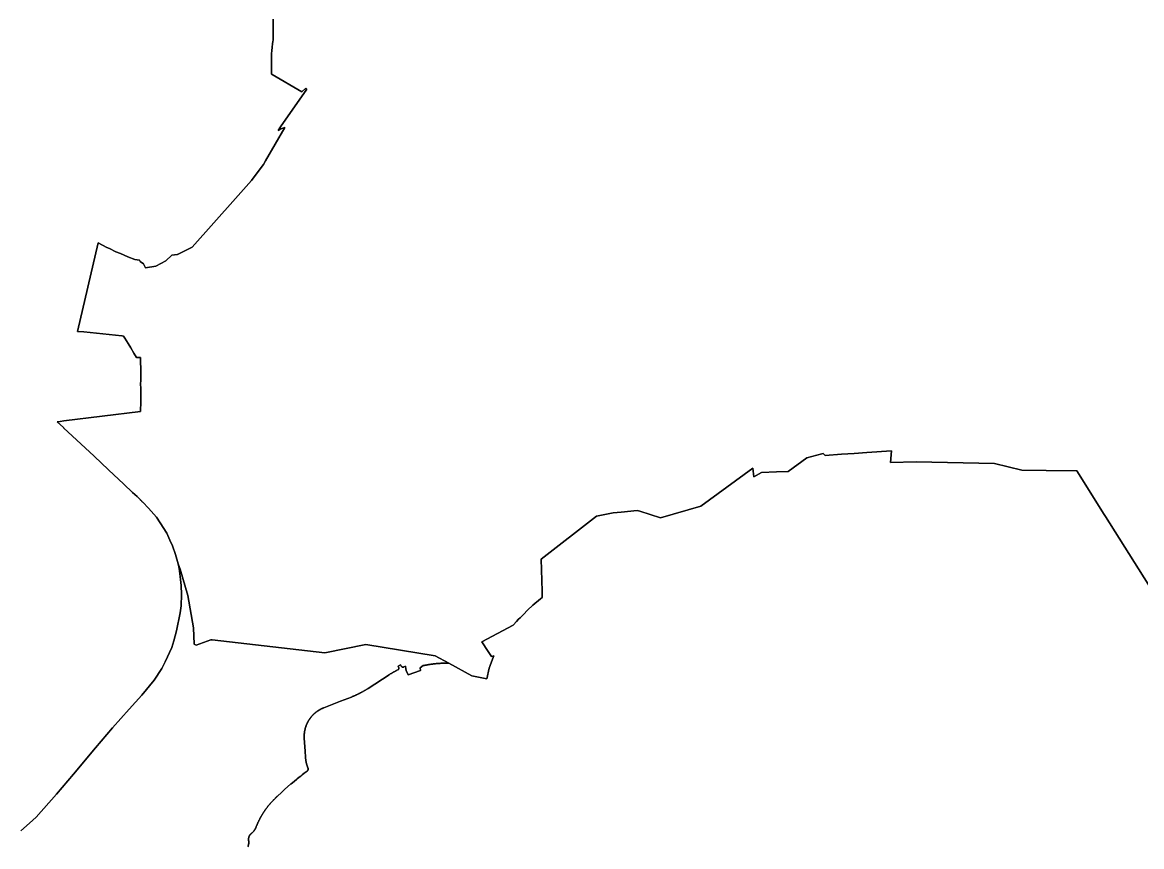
# Model space of a CAD drawing. Header units: inches. Extents: x 130170 to 284068, y 377793 to 804530.
# Drawn here: x 228463 to 231971, y 731527 to 734110 of the extents above; entities that cross this region are included whole.
import ezdxf

# ---------------------------------------------------------------- set-up
doc = ezdxf.new("R2010")
doc.units = ezdxf.units.IN
doc.header["$MEASUREMENT"] = 0
doc.layers.add('muni_il', color=7, linetype='Continuous')

msp = doc.modelspace()

# ---------------------------------------------------------------- linework, layer by layer
at = {"layer": 'muni_il'}
for points in [[(229248.3, 734119.9), (229248.4, 734108), (229248.5, 734102.1), (229248.8, 734085.6), (229248.7, 734068.8), (229248.6, 734060.3), (229248.6, 734054.6), (229248.1, 734050.8), (229246.9, 734042.9), (229246.1, 734032.7), (229244.1, 734021.4), (229243.9, 734012.3), (229243.5, 733988.3), (229243.6, 733968), (229243.8, 733948.4), (229246, 733947.1), (229338.4, 733892.3), (229351.1, 733904.1), (229354.6, 733901.4), (229271.9, 733782.9), (229264.2, 733771.6), (229273.3, 733776.4), (229285.8, 733781), (229225.2, 733676.2), (229218.7, 733664.8), (229189.5, 733626), (229180.9, 733615), (229130.5, 733558.2), (228994.5, 733405.8), (228948.5, 733382.9), (228948.2, 733382.8), (228930.8, 733380.3), (228912, 733362.6), (228880.7, 733346.6), (228848.8, 733340.7), (228842.1, 733353.7), (228832, 733360.9), (228829.5, 733364.6), (228815.6, 733367.3), (228792.9, 733375.6), (228769.8, 733385.5), (228755.9, 733391.4), (228735.8, 733401.1), (228727.1, 733405), (228700.5, 733418.8), (228635.6, 733141.9), (228655.2, 733139.9), (228774.4, 733127.9), (228775.6, 733127.8), (228780.1, 733127.3), (228784, 733120.9), (228794.5, 733104.3), (228802.6, 733090), (228812, 733073.1), (228820.1, 733059.9), (228833.4, 733060.1), (228833.1, 733043.9), (228833.5, 733026.8), (228833.6, 733014.8), (228833.5, 732992.9), (228833.3, 732972), (228833.6, 732967.7), (228833.6, 732953.9), (228833.6, 732933.9), (228833.6, 732914.5), (228833.3, 732897.8), (228833.2, 732890.6), (228592.9, 732861.2), (228592.8, 732861.2), (228580.6, 732859.7), (228571.5, 732858.7), (228591, 732840.4), (228592.9, 732838.7), (228632.1, 732802), (228687.6, 732750.3), (228732.9, 732707.6), (228780.3, 732663.2), (228808, 732636.4), (228822.4, 732624.1), (228832.1, 732614.4), (228833.4, 732613.1), (228834.7, 732611.8), (228836, 732610.5), (228837.3, 732609.1), (228838.5, 732607.8), (228839.8, 732606.5), (228858.4, 732587.7), (228882.7, 732559.9), (228894.7, 732542), (228915.6, 732509.6), (228925, 732487.4), (228933.5, 732469.5), (228942.9, 732443), (228951, 732413.5), (228953.9, 732398.2), (228957.4, 732373.6), (228960.6, 732345.7), (228961.8, 732316.8), (228959.9, 732282.1), (228956.9, 732259.8), (228946, 732202.9), (228937.5, 732172), (228930.7, 732151.2), (228910.6, 732105.9), (228899.4, 732085.3), (228875.9, 732048.4), (228837.2, 732001.5), (228797, 731958.3), (228745.5, 731899.5), (228692.1, 731836.7), (228622.5, 731753.9), (228569.5, 731691.1), (228505.8, 731619), (228485.1, 731600.2), (228457.9, 731576.5)], [(232052.2, 732253.9), (231858.2, 732561.5), (231854.1, 732568.2), (231767.9, 732705.1), (231672.2, 732705.7), (231596.2, 732706.5), (231510, 732728), (231264.2, 732732.5), (231184.2, 732730.9), (231187.7, 732767.1), (231109.4, 732761.8), (231070.1, 732759.3), (231030.4, 732756.7), (230979.3, 732752.8), (230972.9, 732758.9), (230968.3, 732757.7), (230922.3, 732746), (230922, 732745.2), (230862.9, 732702.4), (230827.1, 732701.2), (230779.7, 732699.8), (230755.3, 732685.7), (230752.5, 732713.5), (230589.3, 732593.6), (230462.6, 732557.4), (230398.5, 732578.4), (230390.1, 732580.2), (230340.1, 732575.5), (230314.2, 732573.2), (230262.2, 732562.3), (230088.6, 732428), (230092.5, 732327.7), (230091.7, 732308), (230086.8, 732304), (230063.3, 732283.3), (230046.5, 732267.7), (230033.2, 732254.9), (230022.6, 732244.1), (230018.1, 732239.5), (230011.4, 732232.5), (230001, 732221), (229903.1, 732168.6), (229923.2, 732138.2), (229932.8, 732122.9), (229940.6, 732125.1), (229936.2, 732114.4), (229928.8, 732094.4), (229926, 732085.8), (229918.2, 732053), (229871.5, 732062.7), (229871.5, 732062.7), (229799.6, 732102), (229757.1, 732125.3), (229539.4, 732160.7), (229410.3, 732134.5), (229057.9, 732174.6), (229053.1, 732175.5), (229007.1, 732158.6), (229001.5, 732161.2), (228999, 732212.3), (228981.8, 732313.8), (228957, 732396.6), (228951, 732413.5), (228942.9, 732443), (228933.5, 732469.5), (228925, 732487.4), (228915.6, 732509.6), (228894.7, 732542), (228882.7, 732559.9), (228858.4, 732587.7), (228839.8, 732606.5), (228838.5, 732607.8), (228837.3, 732609.1), (228836, 732610.5), (228834.7, 732611.8), (228833.4, 732613.1), (228832.1, 732614.4), (228822.4, 732624.1), (228808, 732636.4), (228780.3, 732663.2), (228732.9, 732707.6), (228687.6, 732750.3), (228632.1, 732802), (228592.9, 732838.7), (228591, 732840.4), (228571.5, 732858.7), (228580.6, 732859.7), (228592.8, 732861.2), (228592.9, 732861.2), (228833.2, 732890.6), (228833.3, 732897.8), (228833.6, 732914.5), (228833.6, 732933.9), (228833.6, 732953.9), (228833.6, 732967.7), (228833.3, 732972), (228833.5, 732992.9), (228833.6, 733014.8), (228833.5, 733026.8), (228833.1, 733043.9), (228833.4, 733060.1), (228820.1, 733059.9), (228812, 733073.1), (228802.6, 733090), (228794.5, 733104.3), (228784, 733120.9), (228780.1, 733127.3), (228775.6, 733127.8), (228774.4, 733127.9), (228655.2, 733139.9), (228635.6, 733141.9), (228700.5, 733418.8), (228727.1, 733405), (228735.8, 733401.1), (228755.9, 733391.4), (228769.8, 733385.5), (228792.9, 733375.6), (228815.6, 733367.3), (228829.5, 733364.6), (228832, 733360.9), (228842.1, 733353.7), (228848.8, 733340.7), (228880.7, 733346.6), (228912, 733362.6), (228930.8, 733380.3), (228948.2, 733382.8), (228948.5, 733382.9), (228994.5, 733405.8), (229130.5, 733558.2), (229180.9, 733615), (229189.5, 733626), (229218.7, 733664.8), (229225.2, 733676.2), (229285.8, 733781), (229273.3, 733776.4), (229264.2, 733771.6), (229271.9, 733782.9), (229354.6, 733901.4), (229351.1, 733904.1), (229338.4, 733892.3), (229246, 733947.1), (229243.8, 733948.4), (229243.6, 733968), (229243.5, 733988.3), (229243.9, 734012.3), (229244.1, 734021.4), (229246.1, 734032.7), (229246.9, 734042.9), (229248.1, 734050.8), (229248.6, 734054.6), (229248.6, 734060.3), (229248.7, 734068.8), (229248.8, 734085.6), (229248.5, 734102.1), (229248.4, 734108), (229248.3, 734119.9)], [(229169.6, 731526.2), (229170, 731527.7), (229170.5, 731529.2), (229170.9, 731530.7), (229171, 731531.2), (229171.2, 731531.7), (229171.3, 731532.2), (229171.4, 731532.7), (229171.5, 731533.2), (229171.6, 731533.7), (229171.7, 731534.2), (229171.8, 731534.7), (229171.9, 731535.2), (229172, 731535.7), (229172, 731536.2), (229172.1, 731536.7), (229172.1, 731537.2), (229172.2, 731537.8), (229172.2, 731538.3), (229172.3, 731538.8), (229172.3, 731539.3), (229172.3, 731539.8), (229172.3, 731540.3), (229172.3, 731540.8), (229172.3, 731541.4), (229172.3, 731541.9), (229172.2, 731542.4), (229172.2, 731542.9), (229172.2, 731543.4), (229172.1, 731543.9), (229172.1, 731544.4), (229172, 731545), (229171.9, 731545.5), (229171.9, 731546), (229171.8, 731546.4), (229171.7, 731546.8), (229171.7, 731547.3), (229171.7, 731547.7), (229171.6, 731548.1), (229171.6, 731548.6), (229171.6, 731549), (229171.6, 731549.4), (229171.6, 731549.9), (229171.6, 731550.3), (229171.6, 731550.7), (229171.6, 731551.2), (229171.6, 731551.6), (229171.7, 731552), (229171.7, 731552.5), (229171.8, 731552.9), (229171.8, 731553.3), (229171.9, 731553.7), (229172, 731554.2), (229172.1, 731554.6), (229172.2, 731555), (229172.3, 731555.4), (229172.4, 731555.9), (229172.5, 731556.3), (229172.6, 731556.7), (229172.7, 731557.1), (229172.9, 731557.5), (229173, 731557.9), (229173.2, 731558.3), (229173.3, 731558.7), (229173.5, 731559.1), (229173.7, 731559.5), (229173.8, 731559.9), (229174, 731560.3), (229174.2, 731560.7), (229174.4, 731561.1), (229174.6, 731561.5), (229174.8, 731561.8), (229175.1, 731562.2), (229175.3, 731562.6), (229175.5, 731562.9), (229175.8, 731563.3), (229176, 731563.7), (229176.3, 731564), (229176.5, 731564.4), (229176.8, 731564.7), (229177.1, 731565), (229177.4, 731565.4), (229177.6, 731565.7), (229177.9, 731566), (229178.2, 731566.3), (229178.5, 731566.6), (229178.8, 731566.9), (229179.2, 731567.2), (229179.5, 731567.5), (229179.8, 731567.8), (229180.1, 731568.1), (229180.5, 731568.4), (229180.8, 731568.7), (229181.2, 731568.9), (229181.6, 731569.3), (229182, 731569.6), (229182.5, 731570), (229182.9, 731570.3), (229183.3, 731570.7), (229183.7, 731571), (229184.2, 731571.4), (229184.6, 731571.8), (229185, 731572.2), (229185.4, 731572.6), (229185.8, 731573), (229186.2, 731573.4), (229186.5, 731573.8), (229186.9, 731574.2), (229187.3, 731574.6), (229187.7, 731575), (229188, 731575.5), (229188.4, 731575.9), (229188.7, 731576.4), (229189.1, 731576.8), (229189.4, 731577.2), (229189.7, 731577.7), (229190, 731578.2), (229190.3, 731578.6), (229190.7, 731579.1), (229191, 731579.6), (229191.3, 731580), (229191.5, 731580.5), (229191.8, 731581), (229192.1, 731581.5), (229192.4, 731582), (229192.6, 731582.5), (229192.9, 731583), (229193.1, 731583.5), (229193.4, 731584), (229193.6, 731584.5), (229193.8, 731585), (229194.1, 731585.5), (229194.3, 731586), (229194.5, 731586.5), (229195, 731587.8), (229195.5, 731589.1), (229196, 731590.4), (229196.5, 731591.7), (229197.1, 731593), (229197.6, 731594.3), (229198.2, 731595.6), (229198.7, 731596.9), (229199.3, 731598.3), (229199.9, 731599.6), (229200.5, 731600.9), (229201.1, 731602.2), (229201.7, 731603.5), (229202.3, 731604.8), (229202.9, 731606.1), (229203.5, 731607.4), (229204.2, 731608.7), (229204.8, 731610), (229205.5, 731611.2), (229206.1, 731612.5), (229206.8, 731613.8), (229207.5, 731615.1), (229208.1, 731616.3), (229208.8, 731617.6), (229209.5, 731618.9), (229210.2, 731620.1), (229210.9, 731621.4), (229211.6, 731622.6), (229212.4, 731623.9), (229213.1, 731625.1), (229213.8, 731626.3), (229214.6, 731627.6), (229215.3, 731628.8), (229216.1, 731630), (229216.8, 731631.2), (229217.6, 731632.4), (229218.4, 731633.7), (229219.1, 731634.9), (229219.9, 731636.1), (229220.7, 731637.3), (229221.5, 731638.5), (229222.3, 731639.6), (229223.1, 731640.8), (229224, 731642), (229224.8, 731643.2), (229225.6, 731644.4), (229226.5, 731645.5), (229227.3, 731646.7), (229228.2, 731647.8), (229229, 731649), (229229.9, 731650.1), (229230.8, 731651.3), (229231.6, 731652.4), (229232.5, 731653.6), (229233.4, 731654.7), (229234.3, 731655.8), (229235.2, 731656.9), (229236.1, 731658), (229237.1, 731659.1), (229238, 731660.2), (229238.9, 731661.3), (229239.8, 731662.4), (229240.8, 731663.5), (229241.7, 731664.6), (229242.7, 731665.7), (229243.6, 731666.8), (229244.6, 731667.8), (229245.6, 731668.9), (229246.5, 731669.9), (229247.5, 731671), (229248.5, 731672), (229249.5, 731673.1), (229250.5, 731674.1), (229251.5, 731675.1), (229252.5, 731676.1), (229253.5, 731677.2), (229254.6, 731678.2), (229255.6, 731679.2), (229256.6, 731680.2), (229257.7, 731681.2), (229258.7, 731682.2), (229259.8, 731683.1), (229260.8, 731684.1), (229261.9, 731685.1), (229263, 731686.1), (229273.8, 731695.8), (229285.8, 731706.6), (229303.5, 731722.2), (229305.1, 731723.6), (229309.3, 731727.2), (229321.7, 731737.5), (229323.9, 731739.3), (229330.4, 731744.4), (229335.1, 731748.2), (229339.9, 731752), (229346.2, 731757), (229355.3, 731763.9), (229355.5, 731764.1), (229355.7, 731764.2), (229355.9, 731764.4), (229356.1, 731764.6), (229356.2, 731764.7), (229356.4, 731764.9), (229356.6, 731765.1), (229356.7, 731765.3), (229356.9, 731765.5), (229357, 731765.7), (229357.2, 731765.9), (229357.3, 731766.1), (229357.4, 731766.3), (229357.6, 731766.5), (229357.7, 731766.8), (229357.8, 731767), (229357.9, 731767.2), (229358, 731767.5), (229358.1, 731767.7), (229358.1, 731767.9), (229358.2, 731768.2), (229358.3, 731768.4), (229358.3, 731768.7), (229358.4, 731768.9), (229358.4, 731769.2), (229358.4, 731769.4), (229358.5, 731769.6), (229358.5, 731769.9), (229358.5, 731770.1), (229358.5, 731770.4), (229358.5, 731770.6), (229358.5, 731770.9), (229358.4, 731771.1), (229358.4, 731771.4), (229358.4, 731771.6), (229358.3, 731771.9), (229358.3, 731772.1), (229358.2, 731772.4), (229358.2, 731772.6), (229358.1, 731772.9), (229358, 731773.1), (229357.9, 731773.3), (229357.6, 731774.2), (229357.2, 731775), (229356.9, 731775.9), (229356.6, 731776.7), (229356.3, 731777.6), (229356, 731778.5), (229355.7, 731779.3), (229355.4, 731780.2), (229355.1, 731781.1), (229354.8, 731782), (229354.5, 731782.8), (229354.3, 731783.7), (229354, 731784.6), (229353.8, 731785.5), (229353.5, 731786.4), (229353.3, 731787.3), (229353.1, 731788.2), (229352.9, 731789), (229352.6, 731789.9), (229352.4, 731790.8), (229352.2, 731791.7), (229352.1, 731792.6), (229351.9, 731793.5), (229351.7, 731794.4), (229351.5, 731795.3), (229351.4, 731796.2), (229351.2, 731797.1), (229351.1, 731798.1), (229351, 731799), (229350.8, 731799.9), (229350.7, 731800.8), (229350.6, 731801.7), (229350.5, 731802.6), (229350.4, 731803.5), (229350.3, 731804.4), (229350.3, 731805.4), (229350.2, 731806.3), (229350.1, 731807.2), (229348.9, 731826.1), (229346.3, 731866.4), (229346.3, 731867.2), (229346.2, 731868.1), (229346.2, 731869), (229346.2, 731869.8), (229346.1, 731870.7), (229346.1, 731871.6), (229346.1, 731872.5), (229346.1, 731873.3), (229346.1, 731874.2), (229346.2, 731875.1), (229346.2, 731875.9), (229346.2, 731876.8), (229346.3, 731877.7), (229346.3, 731878.6), (229346.4, 731879.4), (229346.4, 731880.3), (229346.5, 731881.2), (229346.6, 731882), (229346.7, 731882.9), (229346.8, 731883.8), (229346.9, 731884.6), (229347, 731885.5), (229347.1, 731886.4), (229347.3, 731887.2), (229347.4, 731888.1), (229347.5, 731888.9), (229347.7, 731889.8), (229347.9, 731890.7), (229348, 731891.5), (229348.2, 731892.4), (229348.4, 731893.2), (229348.6, 731894.1), (229348.8, 731894.9), (229349, 731895.8), (229349.2, 731896.6), (229349.4, 731897.5), (229349.6, 731898.3), (229349.9, 731899.1), (229350.1, 731900), (229350.4, 731900.8), (229350.6, 731901.6), (229350.9, 731902.5), (229351.2, 731903.3), (229351.5, 731904.1), (229351.8, 731904.9), (229352.1, 731905.8), (229352.4, 731906.6), (229352.7, 731907.4), (229353, 731908.2), (229353.3, 731909), (229353.7, 731909.8), (229354, 731910.6), (229354.4, 731911.4), (229354.7, 731912.2), (229355.1, 731913), (229355.4, 731913.8), (229355.8, 731914.6), (229356.2, 731915.4), (229356.6, 731916.1), (229357, 731916.9), (229357.4, 731917.7), (229357.8, 731918.4), (229358.2, 731919.2), (229358.7, 731920), (229359.1, 731920.7), (229359.5, 731921.5), (229360, 731922.2), (229360.4, 731923), (229360.9, 731923.7), (229361.4, 731924.4), (229361.8, 731925.2), (229362.3, 731925.9), (229362.8, 731926.6), (229363.3, 731927.3), (229363.8, 731928.1), (229364.3, 731928.8), (229364.8, 731929.5), (229365.4, 731930.2), (229365.9, 731930.9), (229366.4, 731931.6), (229367, 731932.2), (229367.5, 731932.9), (229368.1, 731933.6), (229368.6, 731934.3), (229369.2, 731934.9), (229369.7, 731935.6), (229370.3, 731936.2), (229370.9, 731936.9), (229371.5, 731937.5), (229372.1, 731938.2), (229372.7, 731938.8), (229373.3, 731939.4), (229373.9, 731940.1), (229374.5, 731940.7), (229375.1, 731941.3), (229375.8, 731941.9), (229376.4, 731942.5), (229377, 731943.1), (229377.7, 731943.7), (229378.3, 731944.3), (229379, 731944.8), (229379.6, 731945.4), (229380.3, 731946), (229381, 731946.5), (229381.6, 731947.1), (229382.3, 731947.6), (229383, 731948.2), (229383.7, 731948.7), (229384.4, 731949.2), (229385.1, 731949.7), (229385.8, 731950.3), (229386.5, 731950.8), (229387.2, 731951.3), (229387.9, 731951.8), (229388.7, 731952.3), (229389.4, 731952.7), (229390.1, 731953.2), (229390.8, 731953.7), (229391.6, 731954.1), (229392.3, 731954.6), (229393.1, 731955), (229393.8, 731955.5), (229394.6, 731955.9), (229395.3, 731956.4), (229396.1, 731956.8), (229396.9, 731957.2), (229397.6, 731957.6), (229398.4, 731958), (229399.2, 731958.4), (229400, 731958.8), (229400.8, 731959.2), (229401.5, 731959.5), (229402.3, 731959.9), (229403.1, 731960.2), (229403.9, 731960.6), (229404.7, 731960.9), (229405.5, 731961.3), (229406.3, 731961.6), (229407.2, 731961.9), (229459.4, 731982.4), (229494.1, 731995.9), (229495.5, 731996.5), (229496.9, 731997.1), (229498.3, 731997.6), (229499.8, 731998.2), (229501.2, 731998.8), (229502.6, 731999.4), (229504, 732000), (229505.4, 732000.6), (229506.7, 732001.2), (229508.1, 732001.8), (229509.5, 732002.5), (229510.9, 732003.1), (229512.3, 732003.8), (229513.7, 732004.4), (229515, 732005.1), (229516.4, 732005.7), (229517.8, 732006.4), (229519.1, 732007.1), (229520.5, 732007.8), (229521.8, 732008.5), (229523.2, 732009.2), (229524.5, 732009.9), (229525.9, 732010.6), (229527.2, 732011.3), (229528.5, 732012.1), (229529.9, 732012.8), (229531.2, 732013.5), (229532.5, 732014.3), (229533.8, 732015), (229535.2, 732015.8), (229536.5, 732016.6), (229537.8, 732017.4), (229539.1, 732018.1), (229540.4, 732018.9), (229541.7, 732019.7), (229543, 732020.5), (229544.3, 732021.4), (229545.5, 732022.2), (229546.8, 732023), (229612.6, 732065.8), (229613.7, 732066.6), (229614.8, 732067.3), (229616, 732068), (229617.1, 732068.7), (229618.2, 732069.4), (229619.3, 732070), (229620.5, 732070.7), (229621.6, 732071.4), (229622.7, 732072.1), (229623.9, 732072.7), (229625, 732073.4), (229626.2, 732074), (229627.3, 732074.7), (229628.5, 732075.3), (229629.7, 732075.9), (229630.8, 732076.5), (229632, 732077.1), (229633.2, 732077.7), (229634.3, 732078.3), (229635.5, 732078.9), (229636.7, 732079.5), (229639.5, 732080.9), (229639.7, 732081), (229639.9, 732081.1), (229640.1, 732081.2), (229640.2, 732081.3), (229640.4, 732081.4), (229640.6, 732081.6), (229640.7, 732081.7), (229640.9, 732081.8), (229641.1, 732082), (229641.2, 732082.1), (229641.4, 732082.3), (229641.5, 732082.5), (229641.6, 732082.6), (229641.8, 732082.8), (229641.9, 732083), (229642, 732083.2), (229642.1, 732083.3), (229642.2, 732083.5), (229642.3, 732083.7), (229642.4, 732083.9), (229642.5, 732084.1), (229642.5, 732084.3), (229642.6, 732084.5), (229642.7, 732084.7), (229642.7, 732084.9), (229642.8, 732085.2), (229642.8, 732085.4), (229642.8, 732085.6), (229642.8, 732085.8), (229642.9, 732086), (229642.9, 732086.2), (229642.9, 732086.4), (229642.8, 732086.6), (229642.8, 732086.9), (229642.8, 732087.1), (229642.8, 732087.3), (229642.7, 732087.5), (229642.7, 732087.7), (229642.6, 732087.9), (229642.6, 732088.1), (229642.5, 732088.3), (229642.4, 732088.5), (229642.3, 732088.7), (229642.2, 732088.9), (229640.3, 732092.9), (229648.3, 732096.9), (229650.3, 732092.9), (229650.4, 732092.7), (229650.5, 732092.5), (229650.6, 732092.3), (229650.8, 732092.1), (229650.9, 732092), (229651, 732091.8), (229651.1, 732091.6), (229651.3, 732091.5), (229651.4, 732091.3), (229651.6, 732091.2), (229651.7, 732091), (229651.9, 732090.9), (229652.1, 732090.7), (229652.3, 732090.6), (229652.4, 732090.5), (229652.6, 732090.4), (229652.8, 732090.3), (229653, 732090.2), (229653.2, 732090.1), (229653.4, 732090), (229653.6, 732089.9), (229653.8, 732089.8), (229654, 732089.8), (229654.2, 732089.7), (229654.4, 732089.7), (229654.6, 732089.6), (229654.8, 732089.6), (229655, 732089.5), (229655.2, 732089.5), (229655.4, 732089.5), (229655.7, 732089.5), (229655.9, 732089.5), (229656.1, 732089.5), (229656.3, 732089.5), (229656.5, 732089.6), (229656.7, 732089.6), (229656.9, 732089.6), (229657.1, 732089.7), (229657.4, 732089.7), (229657.6, 732089.8), (229657.8, 732089.9), (229658, 732089.9), (229658.2, 732090), (229658.4, 732090.1), (229663.3, 732092.5), (229664.7, 732084.3), (229665.6, 732079.2), (229671.9, 732065.8), (229710.4, 732079.2), (229710.1, 732087), (229719.5, 732094.2), (229721.1, 732094.6), (229722.8, 732094.9), (229724.4, 732095.2), (229726, 732095.5), (229727.7, 732095.9), (229729.3, 732096.2), (229731, 732096.5), (229732.7, 732096.8), (229734.3, 732097), (229736, 732097.3), (229737.6, 732097.6), (229739.3, 732097.8), (229740.9, 732098.1), (229742.6, 732098.3), (229744.3, 732098.6), (229745.9, 732098.8), (229747.6, 732099), (229749.3, 732099.2), (229750.9, 732099.5), (229752.6, 732099.7), (229754.3, 732099.8), (229755.9, 732100), (229757.6, 732100.2), (229759.3, 732100.4), (229761, 732100.5), (229762.6, 732100.7), (229764.3, 732100.8), (229766, 732101), (229767.7, 732101.1), (229769.4, 732101.2), (229771, 732101.3), (229772.7, 732101.4), (229774.4, 732101.5), (229776.1, 732101.6), (229777.8, 732101.7), (229779.4, 732101.8), (229781.1, 732101.8), (229782.8, 732101.9), (229784.5, 732101.9), (229786.2, 732102), (229787.8, 732102), (229789.5, 732102), (229791.2, 732102.1), (229792.9, 732102.1), (229794.6, 732102.1), (229796.3, 732102.1), (229797.9, 732102.1), (229799.6, 732102), (229871.5, 732062.7), (229871.5, 732062.7), (229918.2, 732053), (229926, 732085.8), (229928.8, 732094.4), (229936.2, 732114.4), (229940.6, 732125.1), (229932.8, 732122.9), (229923.2, 732138.2), (229903.1, 732168.6), (230001, 732221), (230011.4, 732232.5), (230018.1, 732239.5), (230022.6, 732244.1), (230033.2, 732254.9), (230046.5, 732267.7), (230063.3, 732283.3), (230086.8, 732304), (230091.7, 732308), (230092.5, 732327.7), (230088.6, 732428), (230262.2, 732562.3), (230314.2, 732573.2), (230340.1, 732575.5), (230390.1, 732580.2), (230398.5, 732578.4), (230462.6, 732557.4), (230589.3, 732593.6), (230752.5, 732713.5), (230755.3, 732685.7), (230779.7, 732699.8), (230827.1, 732701.2), (230862.9, 732702.4), (230922, 732745.2), (230922.3, 732746), (230968.3, 732757.7), (230972.9, 732758.9), (230979.3, 732752.8), (231030.4, 732756.7), (231070.1, 732759.3), (231109.4, 732761.8), (231187.7, 732767.1), (231184.2, 732730.9), (231264.2, 732732.5), (231510, 732728), (231596.2, 732706.5), (231672.2, 732705.7), (231767.9, 732705.1), (231854.1, 732568.2), (231858.2, 732561.5), (232052.2, 732253.9)], [(228457.9, 731576.5), (228485.1, 731600.2), (228505.8, 731619), (228569.5, 731691.1), (228622.5, 731753.9), (228692.1, 731836.7), (228745.5, 731899.5), (228797, 731958.3), (228837.2, 732001.5), (228875.9, 732048.4), (228899.4, 732085.3), (228910.6, 732105.9), (228930.7, 732151.2), (228937.5, 732172), (228946, 732202.9), (228956.9, 732259.8), (228959.9, 732282.1), (228961.8, 732316.8), (228960.6, 732345.7), (228957.4, 732373.6), (228953.9, 732398.2), (228951, 732413.5), (228957, 732396.6), (228981.8, 732313.8), (228999, 732212.3), (229001.5, 732161.2), (229007.1, 732158.6), (229053.1, 732175.5), (229057.9, 732174.6), (229410.3, 732134.5), (229539.4, 732160.7), (229757.1, 732125.3), (229799.6, 732102), (229797.9, 732102.1), (229796.3, 732102.1), (229794.6, 732102.1), (229792.9, 732102.1), (229791.2, 732102.1), (229789.5, 732102), (229787.8, 732102), (229786.2, 732102), (229784.5, 732101.9), (229782.8, 732101.9), (229781.1, 732101.8), (229779.4, 732101.8), (229777.8, 732101.7), (229776.1, 732101.6), (229774.4, 732101.5), (229772.7, 732101.4), (229771, 732101.3), (229769.4, 732101.2), (229767.7, 732101.1), (229766, 732101), (229764.3, 732100.8), (229762.6, 732100.7), (229761, 732100.5), (229759.3, 732100.4), (229757.6, 732100.2), (229755.9, 732100), (229754.3, 732099.8), (229752.6, 732099.7), (229750.9, 732099.5), (229749.3, 732099.2), (229747.6, 732099), (229745.9, 732098.8), (229744.3, 732098.6), (229742.6, 732098.3), (229740.9, 732098.1), (229739.3, 732097.8), (229737.6, 732097.6), (229736, 732097.3), (229734.3, 732097), (229732.7, 732096.8), (229731, 732096.5), (229729.3, 732096.2), (229727.7, 732095.9), (229726, 732095.5), (229724.4, 732095.2), (229722.8, 732094.9), (229721.1, 732094.6), (229719.5, 732094.2), (229710.1, 732087), (229710.4, 732079.2), (229671.9, 732065.8), (229665.6, 732079.2), (229664.7, 732084.3), (229663.3, 732092.5), (229658.4, 732090.1), (229658.2, 732090), (229658, 732089.9), (229657.8, 732089.9), (229657.6, 732089.8), (229657.4, 732089.7), (229657.1, 732089.7), (229656.9, 732089.6), (229656.7, 732089.6), (229656.5, 732089.6), (229656.3, 732089.5), (229656.1, 732089.5), (229655.9, 732089.5), (229655.7, 732089.5), (229655.4, 732089.5), (229655.2, 732089.5), (229655, 732089.5), (229654.8, 732089.6), (229654.6, 732089.6), (229654.4, 732089.7), (229654.2, 732089.7), (229654, 732089.8), (229653.8, 732089.8), (229653.6, 732089.9), (229653.4, 732090), (229653.2, 732090.1), (229653, 732090.2), (229652.8, 732090.3), (229652.6, 732090.4), (229652.4, 732090.5), (229652.3, 732090.6), (229652.1, 732090.7), (229651.9, 732090.9), (229651.7, 732091), (229651.6, 732091.2), (229651.4, 732091.3), (229651.3, 732091.5), (229651.1, 732091.6), (229651, 732091.8), (229650.9, 732092), (229650.8, 732092.1), (229650.6, 732092.3), (229650.5, 732092.5), (229650.4, 732092.7), (229650.3, 732092.9), (229648.3, 732096.9), (229640.3, 732092.9), (229642.2, 732088.9), (229642.3, 732088.7), (229642.4, 732088.5), (229642.5, 732088.3), (229642.6, 732088.1), (229642.6, 732087.9), (229642.7, 732087.7), (229642.7, 732087.5), (229642.8, 732087.3), (229642.8, 732087.1), (229642.8, 732086.9), (229642.8, 732086.6), (229642.9, 732086.4), (229642.9, 732086.2), (229642.9, 732086), (229642.8, 732085.8), (229642.8, 732085.6), (229642.8, 732085.4), (229642.8, 732085.2), (229642.7, 732084.9), (229642.7, 732084.7), (229642.6, 732084.5), (229642.5, 732084.3), (229642.5, 732084.1), (229642.4, 732083.9), (229642.3, 732083.7), (229642.2, 732083.5), (229642.1, 732083.3), (229642, 732083.2), (229641.9, 732083), (229641.8, 732082.8), (229641.6, 732082.6), (229641.5, 732082.5), (229641.4, 732082.3), (229641.2, 732082.1), (229641.1, 732082), (229640.9, 732081.8), (229640.7, 732081.7), (229640.6, 732081.6), (229640.4, 732081.4), (229640.2, 732081.3), (229640.1, 732081.2), (229639.9, 732081.1), (229639.7, 732081), (229639.5, 732080.9), (229636.7, 732079.5), (229635.5, 732078.9), (229634.3, 732078.3), (229633.2, 732077.7), (229632, 732077.1), (229630.8, 732076.5), (229629.7, 732075.9), (229628.5, 732075.3), (229627.3, 732074.7), (229626.2, 732074), (229625, 732073.4), (229623.9, 732072.7), (229622.7, 732072.1), (229621.6, 732071.4), (229620.5, 732070.7), (229619.3, 732070), (229618.2, 732069.4), (229617.1, 732068.7), (229616, 732068), (229614.8, 732067.3), (229613.7, 732066.6), (229612.6, 732065.8), (229546.8, 732023), (229545.5, 732022.2), (229544.3, 732021.4), (229543, 732020.5), (229541.7, 732019.7), (229540.4, 732018.9), (229539.1, 732018.1), (229537.8, 732017.4), (229536.5, 732016.6), (229535.2, 732015.8), (229533.8, 732015), (229532.5, 732014.3), (229531.2, 732013.5), (229529.9, 732012.8), (229528.5, 732012.1), (229527.2, 732011.3), (229525.9, 732010.6), (229524.5, 732009.9), (229523.2, 732009.2), (229521.8, 732008.5), (229520.5, 732007.8), (229519.1, 732007.1), (229517.8, 732006.4), (229516.4, 732005.7), (229515, 732005.1), (229513.7, 732004.4), (229512.3, 732003.8), (229510.9, 732003.1), (229509.5, 732002.5), (229508.1, 732001.8), (229506.7, 732001.2), (229505.4, 732000.6), (229504, 732000), (229502.6, 731999.4), (229501.2, 731998.8), (229499.8, 731998.2), (229498.3, 731997.6), (229496.9, 731997.1), (229495.5, 731996.5), (229494.1, 731995.9), (229459.4, 731982.4), (229407.2, 731961.9), (229406.3, 731961.6), (229405.5, 731961.3), (229404.7, 731960.9), (229403.9, 731960.6), (229403.1, 731960.2), (229402.3, 731959.9), (229401.5, 731959.5), (229400.8, 731959.2), (229400, 731958.8), (229399.2, 731958.4), (229398.4, 731958), (229397.6, 731957.6), (229396.9, 731957.2), (229396.1, 731956.8), (229395.3, 731956.4), (229394.6, 731955.9), (229393.8, 731955.5), (229393.1, 731955), (229392.3, 731954.6), (229391.6, 731954.1), (229390.8, 731953.7), (229390.1, 731953.2), (229389.4, 731952.7), (229388.7, 731952.3), (229387.9, 731951.8), (229387.2, 731951.3), (229386.5, 731950.8), (229385.8, 731950.3), (229385.1, 731949.7), (229384.4, 731949.2), (229383.7, 731948.7), (229383, 731948.2), (229382.3, 731947.6), (229381.6, 731947.1), (229381, 731946.5), (229380.3, 731946), (229379.6, 731945.4), (229379, 731944.8), (229378.3, 731944.3), (229377.7, 731943.7), (229377, 731943.1), (229376.4, 731942.5), (229375.8, 731941.9), (229375.1, 731941.3), (229374.5, 731940.7), (229373.9, 731940.1), (229373.3, 731939.4), (229372.7, 731938.8), (229372.1, 731938.2), (229371.5, 731937.5), (229370.9, 731936.9), (229370.3, 731936.2), (229369.7, 731935.6), (229369.2, 731934.9), (229368.6, 731934.3), (229368.1, 731933.6), (229367.5, 731932.9), (229367, 731932.2), (229366.4, 731931.6), (229365.9, 731930.9), (229365.4, 731930.2), (229364.8, 731929.5), (229364.3, 731928.8), (229363.8, 731928.1), (229363.3, 731927.3), (229362.8, 731926.6), (229362.3, 731925.9), (229361.8, 731925.2), (229361.4, 731924.4), (229360.9, 731923.7), (229360.4, 731923), (229360, 731922.2), (229359.5, 731921.5), (229359.1, 731920.7), (229358.7, 731920), (229358.2, 731919.2), (229357.8, 731918.4), (229357.4, 731917.7), (229357, 731916.9), (229356.6, 731916.1), (229356.2, 731915.4), (229355.8, 731914.6), (229355.4, 731913.8), (229355.1, 731913), (229354.7, 731912.2), (229354.4, 731911.4), (229354, 731910.6), (229353.7, 731909.8), (229353.3, 731909), (229353, 731908.2), (229352.7, 731907.4), (229352.4, 731906.6), (229352.1, 731905.8), (229351.8, 731904.9), (229351.5, 731904.1), (229351.2, 731903.3), (229350.9, 731902.5), (229350.6, 731901.6), (229350.4, 731900.8), (229350.1, 731900), (229349.9, 731899.1), (229349.6, 731898.3), (229349.4, 731897.5), (229349.2, 731896.6), (229349, 731895.8), (229348.8, 731894.9), (229348.6, 731894.1), (229348.4, 731893.2), (229348.2, 731892.4), (229348, 731891.5), (229347.9, 731890.7), (229347.7, 731889.8), (229347.5, 731888.9), (229347.4, 731888.1), (229347.3, 731887.2), (229347.1, 731886.4), (229347, 731885.5), (229346.9, 731884.6), (229346.8, 731883.8), (229346.7, 731882.9), (229346.6, 731882), (229346.5, 731881.2), (229346.4, 731880.3), (229346.4, 731879.4), (229346.3, 731878.6), (229346.3, 731877.7), (229346.2, 731876.8), (229346.2, 731875.9), (229346.2, 731875.1), (229346.1, 731874.2), (229346.1, 731873.3), (229346.1, 731872.5), (229346.1, 731871.6), (229346.1, 731870.7), (229346.2, 731869.8), (229346.2, 731869), (229346.2, 731868.1), (229346.3, 731867.2), (229346.3, 731866.4), (229348.9, 731826.1), (229350.1, 731807.2), (229350.2, 731806.3), (229350.3, 731805.4), (229350.3, 731804.4), (229350.4, 731803.5), (229350.5, 731802.6), (229350.6, 731801.7), (229350.7, 731800.8), (229350.8, 731799.9), (229351, 731799), (229351.1, 731798.1), (229351.2, 731797.1), (229351.4, 731796.2), (229351.5, 731795.3), (229351.7, 731794.4), (229351.9, 731793.5), (229352.1, 731792.6), (229352.2, 731791.7), (229352.4, 731790.8), (229352.6, 731789.9), (229352.9, 731789), (229353.1, 731788.2), (229353.3, 731787.3), (229353.5, 731786.4), (229353.8, 731785.5), (229354, 731784.6), (229354.3, 731783.7), (229354.5, 731782.8), (229354.8, 731782), (229355.1, 731781.1), (229355.4, 731780.2), (229355.7, 731779.3), (229356, 731778.5), (229356.3, 731777.6), (229356.6, 731776.7), (229356.9, 731775.9), (229357.2, 731775), (229357.6, 731774.2), (229357.9, 731773.3), (229358, 731773.1), (229358.1, 731772.9), (229358.2, 731772.6), (229358.2, 731772.4), (229358.3, 731772.1), (229358.3, 731771.9), (229358.4, 731771.6), (229358.4, 731771.4), (229358.4, 731771.1), (229358.5, 731770.9), (229358.5, 731770.6), (229358.5, 731770.4), (229358.5, 731770.1), (229358.5, 731769.9), (229358.5, 731769.6), (229358.4, 731769.4), (229358.4, 731769.2), (229358.4, 731768.9), (229358.3, 731768.7), (229358.3, 731768.4), (229358.2, 731768.2), (229358.1, 731767.9), (229358.1, 731767.7), (229358, 731767.5), (229357.9, 731767.2), (229357.8, 731767), (229357.7, 731766.8), (229357.6, 731766.5), (229357.4, 731766.3), (229357.3, 731766.1), (229357.2, 731765.9), (229357, 731765.7), (229356.9, 731765.5), (229356.7, 731765.3), (229356.6, 731765.1), (229356.4, 731764.9), (229356.2, 731764.7), (229356.1, 731764.6), (229355.9, 731764.4), (229355.7, 731764.2), (229355.5, 731764.1), (229355.3, 731763.9), (229346.2, 731757), (229339.9, 731752), (229335.1, 731748.2), (229330.4, 731744.4), (229323.9, 731739.3), (229321.7, 731737.5), (229309.3, 731727.2), (229305.1, 731723.6), (229303.5, 731722.2), (229285.8, 731706.6), (229273.8, 731695.8), (229263, 731686.1), (229261.9, 731685.1), (229260.8, 731684.1), (229259.8, 731683.1), (229258.7, 731682.2), (229257.7, 731681.2), (229256.6, 731680.2), (229255.6, 731679.2), (229254.6, 731678.2), (229253.5, 731677.2), (229252.5, 731676.1), (229251.5, 731675.1), (229250.5, 731674.1), (229249.5, 731673.1), (229248.5, 731672), (229247.5, 731671), (229246.5, 731669.9), (229245.6, 731668.9), (229244.6, 731667.8), (229243.6, 731666.8), (229242.7, 731665.7), (229241.7, 731664.6), (229240.8, 731663.5), (229239.8, 731662.4), (229238.9, 731661.3), (229238, 731660.2), (229237.1, 731659.1), (229236.1, 731658), (229235.2, 731656.9), (229234.3, 731655.8), (229233.4, 731654.7), (229232.5, 731653.6), (229231.6, 731652.4), (229230.8, 731651.3), (229229.9, 731650.1), (229229, 731649), (229228.2, 731647.8), (229227.3, 731646.7), (229226.5, 731645.5), (229225.6, 731644.4), (229224.8, 731643.2), (229224, 731642), (229223.1, 731640.8), (229222.3, 731639.6), (229221.5, 731638.5), (229220.7, 731637.3), (229219.9, 731636.1), (229219.1, 731634.9), (229218.4, 731633.7), (229217.6, 731632.4), (229216.8, 731631.2), (229216.1, 731630), (229215.3, 731628.8), (229214.6, 731627.6), (229213.8, 731626.3), (229213.1, 731625.1), (229212.4, 731623.9), (229211.6, 731622.6), (229210.9, 731621.4), (229210.2, 731620.1), (229209.5, 731618.9), (229208.8, 731617.6), (229208.1, 731616.3), (229207.5, 731615.1), (229206.8, 731613.8), (229206.1, 731612.5), (229205.5, 731611.2), (229204.8, 731610), (229204.2, 731608.7), (229203.5, 731607.4), (229202.9, 731606.1), (229202.3, 731604.8), (229201.7, 731603.5), (229201.1, 731602.2), (229200.5, 731600.9), (229199.9, 731599.6), (229199.3, 731598.3), (229198.7, 731596.9), (229198.2, 731595.6), (229197.6, 731594.3), (229197.1, 731593), (229196.5, 731591.7), (229196, 731590.4), (229195.5, 731589.1), (229195, 731587.8), (229194.5, 731586.5), (229194.3, 731586), (229194.1, 731585.5), (229193.8, 731585), (229193.6, 731584.5), (229193.4, 731584), (229193.1, 731583.5), (229192.9, 731583), (229192.6, 731582.5), (229192.4, 731582), (229192.1, 731581.5), (229191.8, 731581), (229191.5, 731580.5), (229191.3, 731580), (229191, 731579.6), (229190.7, 731579.1), (229190.3, 731578.6), (229190, 731578.2), (229189.7, 731577.7), (229189.4, 731577.2), (229189.1, 731576.8), (229188.7, 731576.4), (229188.4, 731575.9), (229188, 731575.5), (229187.7, 731575), (229187.3, 731574.6), (229186.9, 731574.2), (229186.5, 731573.8), (229186.2, 731573.4), (229185.8, 731573), (229185.4, 731572.6), (229185, 731572.2), (229184.6, 731571.8), (229184.2, 731571.4), (229183.7, 731571), (229183.3, 731570.7), (229182.9, 731570.3), (229182.5, 731570), (229182, 731569.6), (229181.6, 731569.3), (229181.2, 731568.9), (229180.8, 731568.7), (229180.5, 731568.4), (229180.1, 731568.1), (229179.8, 731567.8), (229179.5, 731567.5), (229179.2, 731567.2), (229178.8, 731566.9), (229178.5, 731566.6), (229178.2, 731566.3), (229177.9, 731566), (229177.6, 731565.7), (229177.4, 731565.4), (229177.1, 731565), (229176.8, 731564.7), (229176.5, 731564.4), (229176.3, 731564), (229176, 731563.7), (229175.8, 731563.3), (229175.5, 731562.9), (229175.3, 731562.6), (229175.1, 731562.2), (229174.8, 731561.8), (229174.6, 731561.5), (229174.4, 731561.1), (229174.2, 731560.7), (229174, 731560.3), (229173.8, 731559.9), (229173.7, 731559.5), (229173.5, 731559.1), (229173.3, 731558.7), (229173.2, 731558.3), (229173, 731557.9), (229172.9, 731557.5), (229172.7, 731557.1), (229172.6, 731556.7), (229172.5, 731556.3), (229172.4, 731555.9), (229172.3, 731555.4), (229172.2, 731555), (229172.1, 731554.6), (229172, 731554.2), (229171.9, 731553.7), (229171.8, 731553.3), (229171.8, 731552.9), (229171.7, 731552.5), (229171.7, 731552), (229171.6, 731551.6), (229171.6, 731551.2), (229171.6, 731550.7), (229171.6, 731550.3), (229171.6, 731549.9), (229171.6, 731549.4), (229171.6, 731549), (229171.6, 731548.6), (229171.6, 731548.1), (229171.7, 731547.7), (229171.7, 731547.3), (229171.7, 731546.8), (229171.8, 731546.4), (229171.9, 731546), (229171.9, 731545.5), (229172, 731545), (229172.1, 731544.4), (229172.1, 731543.9), (229172.2, 731543.4), (229172.2, 731542.9), (229172.2, 731542.4), (229172.3, 731541.9), (229172.3, 731541.4), (229172.3, 731540.8), (229172.3, 731540.3), (229172.3, 731539.8), (229172.3, 731539.3), (229172.3, 731538.8), (229172.2, 731538.3), (229172.2, 731537.8), (229172.1, 731537.2), (229172.1, 731536.7), (229172, 731536.2), (229172, 731535.7), (229171.9, 731535.2), (229171.8, 731534.7), (229171.7, 731534.2), (229171.6, 731533.7), (229171.5, 731533.2), (229171.4, 731532.7), (229171.3, 731532.2), (229171.2, 731531.7), (229171, 731531.2), (229170.9, 731530.7), (229170.5, 731529.2), (229170, 731527.7), (229169.6, 731526.2)]]:
    msp.add_lwpolyline(points, dxfattribs=at)

doc.saveas('drawing.dxf')
